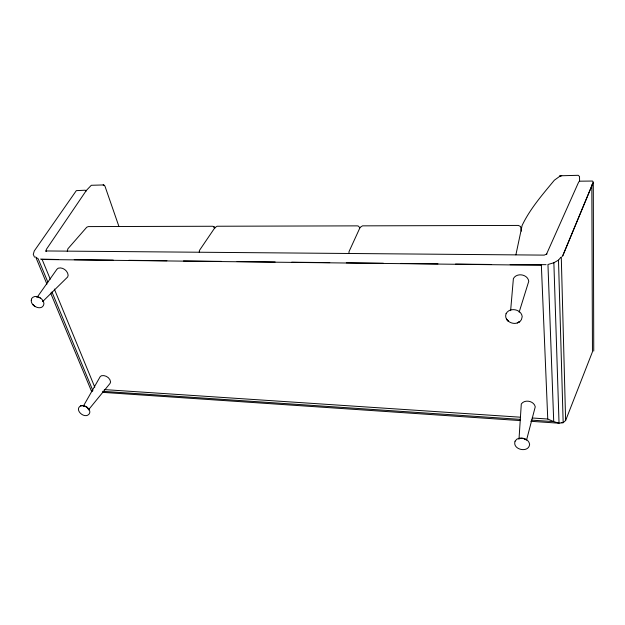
<?xml version="1.0" encoding="UTF-8"?>
<svg xmlns="http://www.w3.org/2000/svg" width="625" height="625" viewBox="0 0 625 625"><rect width="100%" height="100%" fill="white"/><g stroke="black" fill="none" stroke-linecap="round" stroke-linejoin="round"><path stroke-width="0.94" d="M348.914 253.453L349.047 251.555L360.109 227.398L362.5 225.852L518.359 225.43L520.555 226.516L521.328 231.164M199.25 252.273L199.414 250.484L214.875 227.711L217.078 226.242L357.328 225.867L358.43 226.141L359.883 227.828M519.039 438.609L521.297 403.992C524.727 399.031 534.039 400.906 535.25 406.812L526.523 440.172M510.625 310.664L513.383 278.609C516.727 272.359 527.742 274.234 528.766 281.258L519.141 312.18M42.773 301.555L42.906 300.844M515.891 254.836L522.109 225.477C530.039 208.789 542.641 194.422 554.359 180.203L560.5 175.781L578.195 175.297L579.531 176.555L579.586 181.43M518.906 439.305L519.156 438.594M530.797 421.297L559.039 423.203L563.164 422.68L565.625 420.508L592.461 351.789L591.828 184.875M562.516 256.367L593.289 182.242L592.516 181.047L579.914 181.18L578.727 181.914L546.477 254.258L546.938 253.984L544.219 255.117L45.719 250.953L46.062 251.398M562.75 255.75L593.289 182.242L593.75 351.102M83.312 406.219L100.219 376.602L101.516 375.711C105.461 374.82 110.266 377.867 110.594 382.008L110.047 383.422L88.531 409.789L88.891 409.125L88.805 409.875L86.797 407.086L83.734 405.953M37.336 297.023L56.859 269.336L58.195 268.188C62.641 266.82 67.797 270.711 68.156 275.258L67.641 276.992L42.555 301.672M553.867 262.758L559.039 423.203L553.719 421.617L547.953 264.5L553.867 262.758L558.492 260.109L560.719 257.492M50.648 293.086L91.664 391.609L92.898 390.672L51.938 291.961M80.734 405.859C74.383 409.164 82.586 417.648 87.672 415.242C93.719 411.797 85.789 403.812 80.734 405.859L82.93 405.609M83.234 406.062L83.891 405.703M36.641 297.258L37.406 296.984M510.141 264.695L546.07 264.656M40.508 259.094L58.648 259.508M74.25 259.688L113.258 260.133M128.859 260.312L166.891 260.75M183.469 260.945L221.5 261.383M237.102 261.555L275.133 261.992M291.711 262.188L329.742 262.625M346.32 262.812L383.375 263.234M400.93 263.438L437.984 263.867M455.539 264.062L491.617 264.477M41.695 259.492L541.266 265.266M104.281 389.586L520.523 417.211M532.195 417.984L547.758 419.023L553.719 421.617L531.312 420.117M102.641 391.328L520.594 419.398M561.219 422.555L563.164 422.68L558.492 260.109M102.375 392.336L520.086 420.57M524.141 438.852L525.945 439.734L523.922 438.68M38.75 297.32L40.414 298.125M36.547 257.758L38.164 258.758L47.844 282.094M34.516 257.195L33.266 254.367L34.258 250.969L76.328 190.641L85.18 190.211L86.25 190.992M214.961 228.109L213.578 226.523L212.469 226.258L88.312 226.594L86.75 227.227L67.906 248.781L67.234 251.234M42.445 300.375L42.734 300.891M35.672 256.852L46.922 284.133M42.07 259.32L50.242 279.133M54.32 289.039L94.789 387.203M118.875 226.312L104.898 185.992L103.133 184.961L91.312 185.281L86.336 190.453L46.344 249.398L46.055 251.125M91.469 390.93L91.664 391.609M541.352 265.055L547.758 419.023M561.273 256.836L565.625 420.508M31.266 300.258C30.594 306.609 42.711 311.523 43.938 303.836C43.773 298.336 35.492 293.508 31.648 298.492L31.266 300.258M506.078 313.695C503.406 320.922 514.023 326.219 519.406 321.789L517.258 322.867L519.898 321.641L521.461 319.57L522.203 316.609C521.336 309.102 509.508 306.945 506.078 313.695M515.07 441.211C512.055 449.773 528.906 453.43 529.625 444.289C528.688 438.648 521.367 436.555 516.789 439.203L515.07 441.211M561.68 175.633L559.828 175.984L561.68 175.633M522.117 438.375L520.641 438.438L522.117 438.375M103.617 185.055L103.133 184.961L104.148 185.203L103.617 185.055M214.203 227.086L213.641 226.734L214.203 227.086M508.531 321.445L506.438 319.102L508.531 321.445M34.789 306.273L33.102 304.727L34.734 306.281"/></g></svg>
